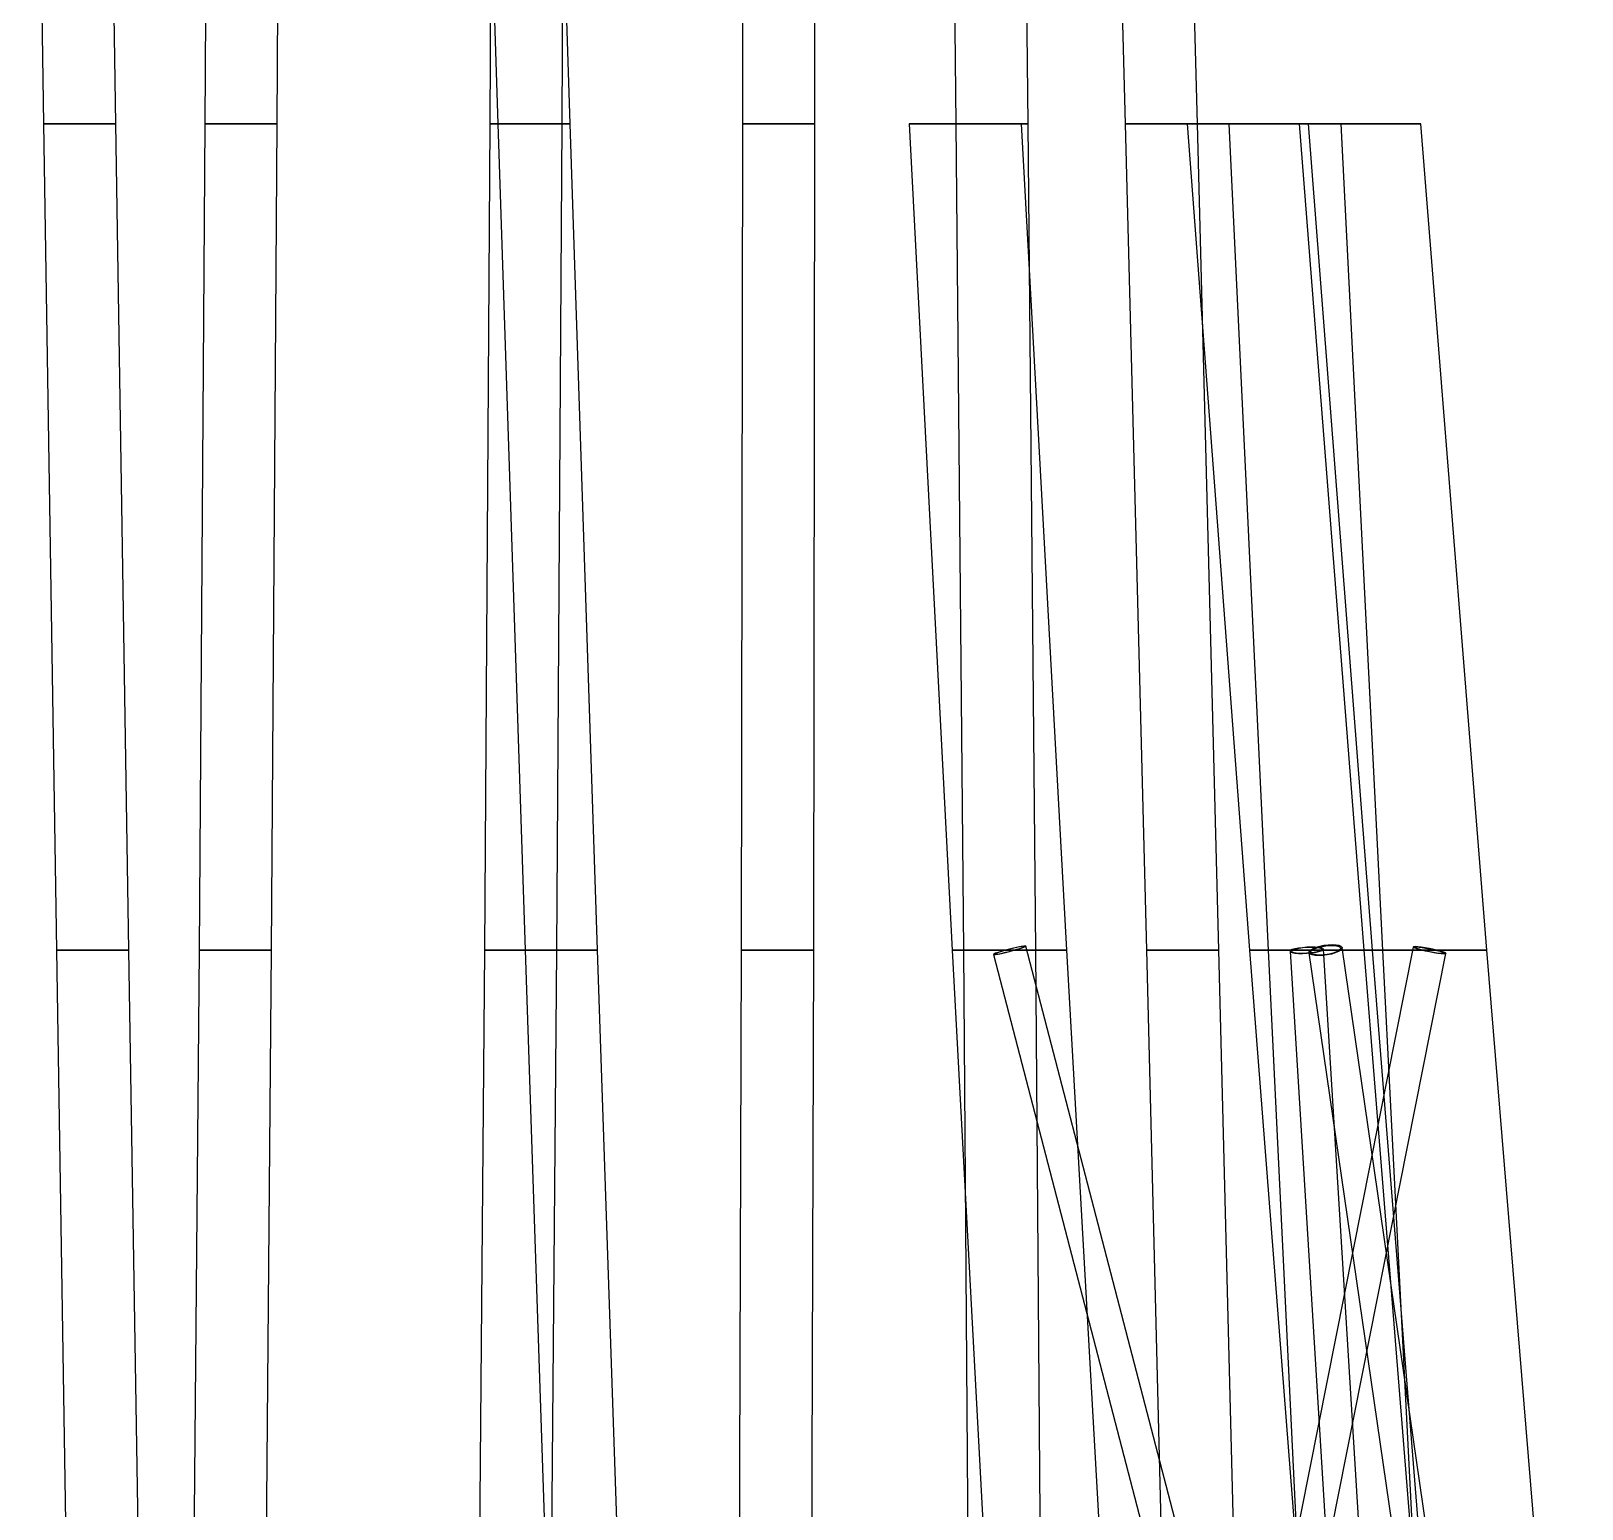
# Model space of a CAD drawing. Header units: millimetres. Extents: x -35150 to 1012618, y -518 to 497000.
# Drawn here: x 6312 to 29774, y 66549 to 88905 of the extents above; entities that cross this region are included whole.
import ezdxf

# ---------------------------------------------------------------- set-up
doc = ezdxf.new("R2010")
doc.units = ezdxf.units.MM
doc.layers.add('D-STR-STRC', color=7, linetype='Continuous', lineweight=25)

msp = doc.modelspace()

# ---------------------------------------------------------------- linework, layer by layer
at = {"layer": 'D-STR-STRC'}
for points in [[(6312, 100000), (6502.9, 87500), (7595.8, 87500), (7402.6, 100000)], [(8943, 87500), (10036, 87500), (10105.3, 100000), (9014.7, 100000)], [(12971.6, 100000), (13373.8, 87500), (14466.8, 87500), (14062.2, 100000)], [(13253.8, 87500), (14346.8, 87500), (14404.6, 100000), (13314, 100000)], [(17073.3, 100000), (17077, 87500), (18170, 87500), (18163.9, 100000)], [(20171.3, 100000), (20303.2, 87500), (21396.1, 87500), (21261.9, 100000)], [(22531.6, 100000), (22863.3, 87500), (23956.3, 87500), (23622.2, 100000)], [(6502.9, 87500), (6697.6, 75000), (7792.9, 75000), (7595.8, 87500)], [(7595.8, 87500), (7577.2, 87500), (7522.6, 87500), (7435.8, 87500), (7322.6, 87500), (7190.8, 87500), (7049.4, 87500), (6907.9, 87500), (6776.1, 87500), (6662.9, 87500), (6576.1, 87500), (6521.5, 87500), (6502.9, 87500), (6521.5, 87500), (6576.1, 87500), (6662.9, 87500), (6776.1, 87500), (6907.9, 87500), (7049.4, 87500), (7190.8, 87500), (7322.6, 87500), (7435.8, 87500), (7522.6, 87500), (7577.2, 87500)], [(8853.7, 75000), (9949, 75000), (10036, 87500), (8943, 87500)], [(10036, 87500), (10017.4, 87500), (9962.8, 87500), (9875.9, 87500), (9762.7, 87500), (9630.9, 87500), (9489.5, 87500), (9348.1, 87500), (9216.3, 87500), (9103.1, 87500), (9016.2, 87500), (8961.6, 87500), (8943, 87500), (8961.6, 87500), (9016.2, 87500), (9103.1, 87500), (9216.3, 87500), (9348.1, 87500), (9489.5, 87500), (9630.9, 87500), (9762.7, 87500), (9875.9, 87500), (9962.8, 87500), (10017.4, 87500)], [(13170.9, 75000), (14266.2, 75000), (14346.8, 87500), (13253.8, 87500)], [(14346.8, 87500), (14328.1, 87500), (14273.5, 87500), (14186.7, 87500), (14073.5, 87500), (13941.7, 87500), (13800.3, 87500), (13658.8, 87500), (13527, 87500), (13413.9, 87500), (13327, 87500), (13272.4, 87500), (13253.8, 87500), (13272.4, 87500), (13327, 87500), (13413.9, 87500), (13527, 87500), (13658.8, 87500), (13800.3, 87500), (13941.7, 87500), (14073.5, 87500), (14186.7, 87500), (14273.5, 87500), (14328.1, 87500)], [(13373.8, 87500), (13785.1, 75000), (14880.4, 75000), (14466.8, 87500)], [(14466.8, 87500), (14448.1, 87500), (14393.5, 87500), (14306.7, 87500), (14193.5, 87500), (14061.7, 87500), (13920.3, 87500), (13778.8, 87500), (13647, 87500), (13533.9, 87500), (13447, 87500), (13392.4, 87500), (13373.8, 87500), (13392.4, 87500), (13447, 87500), (13533.9, 87500), (13647, 87500), (13778.8, 87500), (13920.3, 87500), (14061.7, 87500), (14193.5, 87500), (14306.7, 87500), (14393.5, 87500), (14448.1, 87500)], [(17057.3, 75000), (18152.6, 75000), (18170, 87500), (17077, 87500)], [(18170, 87500), (18151.4, 87500), (18096.8, 87500), (18009.9, 87500), (17896.8, 87500), (17765, 87500), (17623.5, 87500), (17482.1, 87500), (17350.3, 87500), (17237.1, 87500), (17150.3, 87500), (17095.7, 87500), (17077, 87500), (17095.7, 87500), (17150.3, 87500), (17237.1, 87500), (17350.3, 87500), (17482.1, 87500), (17623.5, 87500), (17765, 87500), (17896.8, 87500), (18009.9, 87500), (18096.8, 87500), (18151.4, 87500)], [(19596, 87500), (20248.7, 75000), (21982.7, 75000), (21296.9, 87500)], [(21296.9, 87500), (21267.9, 87500), (21183, 87500), (21047.8, 87500), (20871.7, 87500), (20666.6, 87500), (20446.4, 87500), (20226.3, 87500), (20021.2, 87500), (19845.1, 87500), (19709.9, 87500), (19625, 87500), (19596, 87500), (19625, 87500), (19709.9, 87500), (19845.1, 87500), (20021.2, 87500), (20226.3, 87500), (20446.4, 87500), (20666.6, 87500), (20871.7, 87500), (21047.8, 87500), (21183, 87500), (21267.9, 87500)], [(21204, 87500), (21178.1, 87500), (21102.5, 87500), (20982.1, 87500), (20825.2, 87500), (20642.5, 87500), (20446.4, 87500), (20250.4, 87500), (20067.7, 87500), (19910.8, 87500), (19790.4, 87500), (19714.7, 87500), (19688.9, 87500), (19714.7, 87500), (19790.4, 87500), (19910.8, 87500), (20067.7, 87500), (20250.4, 87500), (20446.4, 87500), (20642.5, 87500), (20825.2, 87500), (20982.1, 87500), (21102.5, 87500), (21178.1, 87500)], [(20303.2, 87500), (20416.1, 75000), (21511.4, 75000), (21396.1, 87500)], [(21396.1, 87500), (21377.5, 87500), (21322.9, 87500), (21236.1, 87500), (21122.9, 87500), (20991.1, 87500), (20849.6, 87500), (20708.2, 87500), (20576.4, 87500), (20463.2, 87500), (20376.4, 87500), (20321.8, 87500), (20303.2, 87500), (20321.8, 87500), (20376.4, 87500), (20463.2, 87500), (20576.4, 87500), (20708.2, 87500), (20849.6, 87500), (20991.1, 87500), (21122.9, 87500), (21236.1, 87500), (21322.9, 87500), (21377.5, 87500)], [(22863.3, 87500), (23186.4, 75000), (24281.7, 75000), (23956.3, 87500)], [(23956.3, 87500), (23937.6, 87500), (23883, 87500), (23796.2, 87500), (23683, 87500), (23551.2, 87500), (23409.8, 87500), (23268.3, 87500), (23136.5, 87500), (23023.4, 87500), (22936.5, 87500), (22881.9, 87500), (22863.3, 87500), (22881.9, 87500), (22936.5, 87500), (23023.4, 87500), (23136.5, 87500), (23268.3, 87500), (23409.8, 87500), (23551.2, 87500), (23683, 87500), (23796.2, 87500), (23883, 87500), (23937.6, 87500)], [(23802, 87500), (24744, 75000), (26478, 75000), (25502.9, 87500)], [(25502.9, 87500), (25474, 87500), (25389, 87500), (25253.8, 87500), (25077.7, 87500), (24872.6, 87500), (24652.5, 87500), (24432.3, 87500), (24227.2, 87500), (24051.1, 87500), (23915.9, 87500), (23831, 87500), (23802, 87500), (23831, 87500), (23915.9, 87500), (24051.1, 87500), (24227.2, 87500), (24432.3, 87500), (24652.5, 87500), (24872.6, 87500), (25077.7, 87500), (25253.8, 87500), (25389, 87500), (25474, 87500)], [(25410, 87500), (25384.2, 87500), (25308.5, 87500), (25188.1, 87500), (25031.2, 87500), (24848.5, 87500), (24652.5, 87500), (24456.4, 87500), (24273.7, 87500), (24116.8, 87500), (23996.4, 87500), (23920.8, 87500), (23895, 87500), (23920.8, 87500), (23996.4, 87500), (24116.8, 87500), (24273.7, 87500), (24456.4, 87500), (24652.5, 87500), (24848.5, 87500), (25031.2, 87500), (25188.1, 87500), (25308.5, 87500), (25384.2, 87500)], [(24429.9, 87500), (25028.2, 75000), (26762.2, 75000), (26130.9, 87500)], [(26130.9, 87500), (26101.9, 87500), (26017, 87500), (25881.8, 87500), (25705.7, 87500), (25500.5, 87500), (25280.4, 87500), (25060.3, 87500), (24855.2, 87500), (24679, 87500), (24543.9, 87500), (24458.9, 87500), (24429.9, 87500), (24458.9, 87500), (24543.9, 87500), (24679, 87500), (24855.2, 87500), (25060.3, 87500), (25280.4, 87500), (25500.5, 87500), (25705.7, 87500), (25881.8, 87500), (26017, 87500), (26101.9, 87500)], [(26037.9, 87500), (26012.1, 87500), (25936.4, 87500), (25816.1, 87500), (25659.2, 87500), (25476.5, 87500), (25280.4, 87500), (25084.4, 87500), (24901.7, 87500), (24744.8, 87500), (24624.4, 87500), (24548.7, 87500), (24522.9, 87500), (24548.7, 87500), (24624.4, 87500), (24744.8, 87500), (24901.7, 87500), (25084.4, 87500), (25280.4, 87500), (25476.5, 87500), (25659.2, 87500), (25816.1, 87500), (25936.4, 87500), (26012.1, 87500)], [(25634.6, 87500), (26600.9, 75000), (28334.8, 75000), (27335.5, 87500)], [(27335.5, 87500), (27306.6, 87500), (27221.6, 87500), (27086.4, 87500), (26910.3, 87500), (26705.2, 87500), (26485.1, 87500), (26264.9, 87500), (26059.8, 87500), (25883.7, 87500), (25748.5, 87500), (25663.6, 87500), (25634.6, 87500), (25663.6, 87500), (25748.5, 87500), (25883.7, 87500), (26059.8, 87500), (26264.9, 87500), (26485.1, 87500), (26705.2, 87500), (26910.3, 87500), (27086.4, 87500), (27221.6, 87500), (27306.6, 87500)], [(27242.6, 87500), (27216.8, 87500), (27141.1, 87500), (27020.7, 87500), (26863.8, 87500), (26681.1, 87500), (26485.1, 87500), (26289, 87500), (26106.3, 87500), (25949.4, 87500), (25829, 87500), (25753.4, 87500), (25727.6, 87500), (25753.4, 87500), (25829, 87500), (25949.4, 87500), (26106.3, 87500), (26289, 87500), (26485.1, 87500), (26681.1, 87500), (26863.8, 87500), (27020.7, 87500), (27141.1, 87500), (27216.8, 87500)], [(26124.5, 75000), (26089.9, 74979), (26042, 74959.4), (25984.1, 74942.6), (25920.2, 74929.7), (25854.5, 74921.6), (25791.6, 74918.8), (25735.8, 74921.6), (25690.9, 74929.7), (25659.8, 74942.6), (25644.8, 74959.4), (25646.9, 74979), (25665.9, 75000), (25700.5, 75021), (25748.4, 75040.6), (25806.3, 75057.4), (25870.2, 75070.3), (25935.9, 75078.4), (25998.7, 75081.2), (26054.6, 75078.4), (26099.5, 75070.3), (26130.5, 75057.4), (26145.5, 75040.6), (26143.5, 75021)], [(6697.6, 75000), (6896, 62500), (7993.7, 62500), (7792.9, 75000)], [(7792.9, 75000), (7774.2, 75000), (7719.5, 75000), (7632.5, 75000), (7519, 75000), (7387, 75000), (7245.2, 75000), (7103.5, 75000), (6971.4, 75000), (6858, 75000), (6770.9, 75000), (6716.2, 75000), (6697.6, 75000), (6716.2, 75000), (6770.9, 75000), (6858, 75000), (6971.4, 75000), (7103.5, 75000), (7245.2, 75000), (7387, 75000), (7519, 75000), (7632.5, 75000), (7719.5, 75000), (7774.2, 75000)], [(8746.6, 62500), (9844.2, 62500), (9949, 75000), (8853.7, 75000)], [(9949, 75000), (9930.3, 75000), (9875.6, 75000), (9788.6, 75000), (9675.1, 75000), (9543.1, 75000), (9401.3, 75000), (9259.6, 75000), (9127.5, 75000), (9014.1, 75000), (8927, 75000), (8872.3, 75000), (8853.7, 75000), (8872.3, 75000), (8927, 75000), (9014.1, 75000), (9127.5, 75000), (9259.6, 75000), (9401.3, 75000), (9543.1, 75000), (9675.1, 75000), (9788.6, 75000), (9875.6, 75000), (9930.3, 75000)], [(13065.2, 62500), (14162.8, 62500), (14266.2, 75000), (13170.9, 75000)], [(14266.2, 75000), (14247.5, 75000), (14192.8, 75000), (14105.8, 75000), (13992.3, 75000), (13860.3, 75000), (13718.5, 75000), (13576.8, 75000), (13444.7, 75000), (13331.3, 75000), (13244.2, 75000), (13189.5, 75000), (13170.9, 75000), (13189.5, 75000), (13244.2, 75000), (13331.3, 75000), (13444.7, 75000), (13576.8, 75000), (13718.5, 75000), (13860.3, 75000), (13992.3, 75000), (14105.8, 75000), (14192.8, 75000), (14247.5, 75000)], [(13785.1, 75000), (14205.6, 62500), (15303.2, 62500), (14880.4, 75000)], [(14880.4, 75000), (14861.8, 75000), (14807, 75000), (14720, 75000), (14606.6, 75000), (14474.5, 75000), (14332.8, 75000), (14191, 75000), (14058.9, 75000), (13945.5, 75000), (13858.5, 75000), (13803.8, 75000), (13785.1, 75000), (13803.8, 75000), (13858.5, 75000), (13945.5, 75000), (14058.9, 75000), (14191, 75000), (14332.8, 75000), (14474.5, 75000), (14606.6, 75000), (14720, 75000), (14807, 75000), (14861.8, 75000)], [(17014, 62500), (18111.7, 62500), (18152.6, 75000), (17057.3, 75000)], [(18152.6, 75000), (18133.9, 75000), (18079.2, 75000), (17992.2, 75000), (17878.8, 75000), (17746.7, 75000), (17604.9, 75000), (17463.2, 75000), (17331.1, 75000), (17217.7, 75000), (17130.6, 75000), (17075.9, 75000), (17057.3, 75000), (17075.9, 75000), (17130.6, 75000), (17217.7, 75000), (17331.1, 75000), (17463.2, 75000), (17604.9, 75000), (17746.7, 75000), (17878.8, 75000), (17992.2, 75000), (18079.2, 75000), (18133.9, 75000)], [(20248.7, 75000), (20919, 62500), (22686, 62500), (21982.7, 75000)], [(21982.7, 75000), (21953.1, 75000), (21866.5, 75000), (21728.7, 75000), (21549.2, 75000), (21340.1, 75000), (21115.7, 75000), (20891.3, 75000), (20682.2, 75000), (20502.6, 75000), (20364.9, 75000), (20278.3, 75000), (20248.7, 75000), (20278.3, 75000), (20364.9, 75000), (20502.6, 75000), (20682.2, 75000), (20891.3, 75000), (21115.7, 75000), (21340.1, 75000), (21549.2, 75000), (21728.7, 75000), (21866.5, 75000), (21953.1, 75000)], [(20416.1, 75000), (20510, 62500), (21607.7, 62500), (21511.4, 75000)], [(21511.4, 75000), (21492.7, 75000), (21438, 75000), (21351, 75000), (21237.6, 75000), (21105.5, 75000), (20963.7, 75000), (20822, 75000), (20689.9, 75000), (20576.5, 75000), (20489.5, 75000), (20434.7, 75000), (20416.1, 75000), (20434.7, 75000), (20489.5, 75000), (20576.5, 75000), (20689.9, 75000), (20822, 75000), (20963.7, 75000), (21105.5, 75000), (21237.6, 75000), (21351, 75000), (21438, 75000), (21492.7, 75000)], [(21115.7, 75017.9), (21052.1, 75000.8), (20992.8, 74983.7), (20941.8, 74967.6), (20902.8, 74953.8), (20878.2, 74943.2), (20869.8, 74936.4), (20878.2, 74933.9), (20902.8, 74935.9), (20941.8, 74942.4), (20992.8, 74952.7), (21052.1, 74966.3), (21115.7, 74982.1), (21179.3, 74999.2), (21238.6, 75016.3), (21289.5, 75032.4), (21328.6, 75046.2), (21353.2, 75056.8), (21361.6, 75063.6), (21353.2, 75066.1), (21328.6, 75064.1), (21289.5, 75057.6), (21238.6, 75047.3), (21179.3, 75033.7)], [(21115.7, 75016.1), (21058.3, 75000.7), (21004.9, 74985.3), (20959, 74970.8), (20923.7, 74958.4), (20901.6, 74948.8), (20894, 74942.6), (20901.6, 74940.4), (20923.7, 74942.3), (20959, 74948), (21004.9, 74957.4), (21058.3, 74969.6), (21115.7, 74983.9), (21173.1, 74999.3), (21226.5, 75014.7), (21272.4, 75029.2), (21307.7, 75041.6), (21329.8, 75051.2), (21337.4, 75057.4), (21329.8, 75059.6), (21307.7, 75057.7), (21272.4, 75052), (21226.5, 75042.6), (21173.1, 75030.4)], [(23186.4, 75000), (23501, 62500), (24598.6, 62500), (24281.7, 75000)], [(24281.7, 75000), (24263.1, 75000), (24208.4, 75000), (24121.3, 75000), (24007.9, 75000), (23875.8, 75000), (23734.1, 75000), (23592.3, 75000), (23460.2, 75000), (23346.8, 75000), (23259.8, 75000), (23205.1, 75000), (23186.4, 75000), (23205.1, 75000), (23259.8, 75000), (23346.8, 75000), (23460.2, 75000), (23592.3, 75000), (23734.1, 75000), (23875.8, 75000), (24007.9, 75000), (24121.3, 75000), (24208.4, 75000), (24263.1, 75000)], [(24744, 75000), (25716.3, 62500), (27483.3, 62500), (26478, 75000)], [(26478, 75000), (26448.5, 75000), (26361.8, 75000), (26224.1, 75000), (26044.5, 75000), (25835.4, 75000), (25611, 75000), (25386.6, 75000), (25177.5, 75000), (24998, 75000), (24860.2, 75000), (24773.6, 75000), (24744, 75000), (24773.6, 75000), (24860.2, 75000), (24998, 75000), (25177.5, 75000), (25386.6, 75000), (25611, 75000), (25835.4, 75000), (26044.5, 75000), (26224.1, 75000), (26361.8, 75000), (26448.5, 75000)], [(25028.2, 75000), (25634.4, 62500), (27401.3, 62500), (26762.2, 75000)], [(26762.2, 75000), (26732.6, 75000), (26646, 75000), (26508.2, 75000), (26328.7, 75000), (26119.6, 75000), (25895.2, 75000), (25670.8, 75000), (25461.7, 75000), (25282.1, 75000), (25144.4, 75000), (25057.7, 75000), (25028.2, 75000), (25057.7, 75000), (25144.4, 75000), (25282.1, 75000), (25461.7, 75000), (25670.8, 75000), (25895.2, 75000), (26119.6, 75000), (26328.7, 75000), (26508.2, 75000), (26646, 75000), (26732.6, 75000)], [(25611, 75044.7), (25545.4, 75039.3), (25484.2, 75031.2), (25431.7, 75020.9), (25391.4, 75009.3), (25366.1, 74997), (25357.5, 74984.9), (25366.1, 74973.8), (25391.4, 74964.6), (25431.7, 74957.7), (25484.2, 74953.7), (25545.4, 74952.9), (25611, 74955.3), (25676.6, 74960.7), (25737.8, 74968.8), (25790.3, 74979.1), (25830.6, 74990.7), (25855.9, 75003), (25864.5, 75015.1), (25855.9, 75026.2), (25830.6, 75035.4), (25790.3, 75042.3), (25737.8, 75046.3), (25676.6, 75047.1)], [(25611, 75040.3), (25551.9, 75035.4), (25496.7, 75028.1), (25449.4, 75018.9), (25413.1, 75008.4), (25390.2, 74997.3), (25382.4, 74986.4), (25390.2, 74976.4), (25413.1, 74968), (25449.4, 74961.9), (25496.7, 74958.3), (25551.9, 74957.5), (25611, 74959.7), (25670.2, 74964.6), (25725.3, 74971.9), (25772.6, 74981.1), (25809, 74991.6), (25831.8, 75002.7), (25839.6, 75013.6), (25831.8, 75023.6), (25809, 75032), (25772.6, 75038.1), (25725.3, 75041.7), (25670.2, 75042.5)], [(26101.9, 75000), (26070.7, 74981.1), (26027.5, 74963.4), (25975.4, 74948.2), (25917.7, 74936.6), (25858.5, 74929.3), (25801.8, 74926.8), (25751.5, 74929.3), (25711, 74936.6), (25683, 74948.2), (25669.5, 74963.4), (25671.3, 74981.1), (25688.5, 75000), (25719.7, 75018.9), (25762.8, 75036.6), (25815, 75051.8), (25872.7, 75063.4), (25931.9, 75070.7), (25988.5, 75073.2), (26038.9, 75070.7), (26079.4, 75063.4), (26107.4, 75051.8), (26120.9, 75036.6), (26119, 75018.9)], [(26600.9, 75000), (27597.3, 62500), (29364.3, 62500), (28334.8, 75000)], [(28334.8, 75000), (28305.3, 75000), (28218.7, 75000), (28080.9, 75000), (27901.3, 75000), (27692.2, 75000), (27467.8, 75000), (27243.4, 75000), (27034.3, 75000), (26854.8, 75000), (26717, 75000), (26630.4, 75000), (26600.9, 75000), (26630.4, 75000), (26717, 75000), (26854.8, 75000), (27034.3, 75000), (27243.4, 75000), (27467.8, 75000), (27692.2, 75000), (27901.3, 75000), (28080.9, 75000), (28218.7, 75000), (28305.3, 75000)], [(27467.8, 74974.8), (27403.3, 74988.3), (27343.2, 75002.6), (27291.6, 75016.8), (27252, 75029.8), (27227.1, 75040.8), (27218.6, 75049), (27227.1, 75053.8), (27252, 75055), (27291.6, 75052.5), (27343.2, 75046.3), (27403.3, 75037), (27467.8, 75025.2), (27532.3, 75011.7), (27592.4, 74997.4), (27644, 74983.2), (27683.6, 74970.2), (27708.5, 74959.2), (27717, 74951), (27708.5, 74946.2), (27683.6, 74945), (27644, 74947.5), (27592.4, 74953.7), (27532.3, 74963)], [(27467.8, 74977.3), (27409.7, 74989.5), (27355.5, 75002.4), (27309, 75015.1), (27273.3, 75026.9), (27250.8, 75036.8), (27243.2, 75044.1), (27250.8, 75048.5), (27273.3, 75049.6), (27309, 75047.3), (27355.5, 75041.8), (27409.7, 75033.4), (27467.8, 75022.7), (27526, 75010.5), (27580.2, 74997.6), (27626.7, 74984.9), (27662.4, 74973.1), (27684.8, 74963.2), (27692.5, 74955.9), (27684.8, 74951.5), (27662.4, 74950.4), (27626.7, 74952.7), (27580.2, 74958.2), (27526, 74966.6)]]:
    msp.add_lwpolyline(points, close=True, dxfattribs=at)
for points in [[(29774.4, 50040.6), (26145.5, 75040.6), (26130.5, 75057.4), (26099.5, 75070.3), (26054.6, 75078.4), (25998.7, 75081.2), (25935.9, 75078.4), (25870.2, 75070.3), (25806.3, 75057.4), (25748.4, 75040.6), (25700.5, 75021), (25665.9, 75000), (25646.9, 74979), (25644.8, 74959.4), (29273.7, 49959.4)], [(27864.7, 50063.6), (21361.6, 75063.6), (21353.2, 75066.1), (21328.6, 75064.1), (21289.5, 75057.6), (21238.6, 75047.3), (21179.3, 75033.7), (21115.7, 75017.9), (21052.1, 75000.8), (20992.8, 74983.7), (20941.8, 74967.6), (20902.8, 74953.8), (20878.2, 74943.2), (20869.8, 74936.4), (27373, 49936.4)], [(22756, 49951), (27717, 74951), (27708.5, 74959.2), (27683.6, 74970.2), (27644, 74983.2), (27592.4, 74997.4), (27532.3, 75011.7), (27467.8, 75025.2), (27403.3, 75037), (27343.2, 75046.3), (27291.6, 75052.5), (27252, 75055), (27227.1, 75053.8), (27218.6, 75049), (22257.6, 50049)], [(27401.9, 50015.1), (25864.5, 75015.1), (25855.9, 75026.2), (25830.6, 75035.4), (25790.3, 75042.3), (25737.8, 75046.3), (25676.6, 75047.1), (25611, 75044.7), (25545.4, 75039.3), (25484.2, 75031.2), (25431.7, 75020.9), (25391.4, 75009.3), (25366.1, 74997), (25357.5, 74984.9), (26894.9, 49984.9)]]:
    msp.add_lwpolyline(points, dxfattribs=at)

doc.saveas('drawing.dxf')
